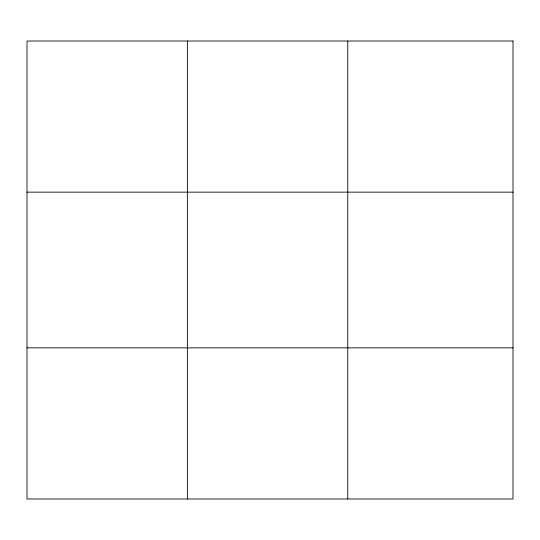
<?xml version="1.0" encoding="UTF-8"?>
<svg xmlns="http://www.w3.org/2000/svg" width="540" height="540" viewBox="0 0 540 540"><rect width="100%" height="100%" fill="white"/><g stroke="black" fill="none" stroke-linecap="round" stroke-linejoin="round"><path stroke-width="0.81" d="M187.38 498.994L187.38 41.006M347.76 498.994L347.76 41.006M27 192.146L513 192.146M27 347.855L513 347.855M513 41.006L513 498.994L27 498.994L27 41.006L513 41.006"/></g></svg>
